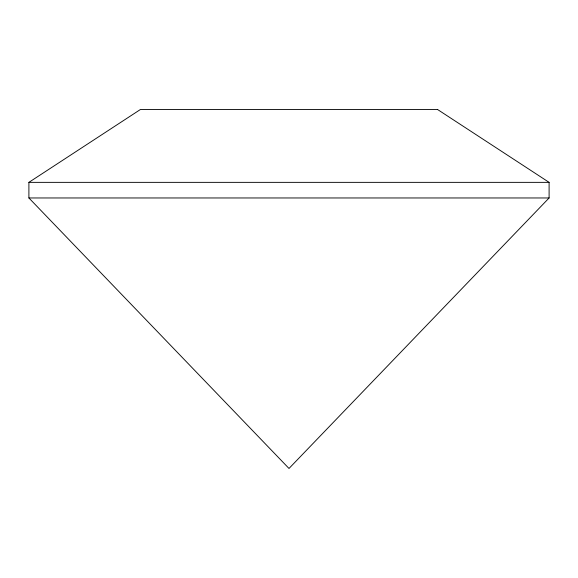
<?xml version="1.0" encoding="UTF-8"?>
<svg xmlns="http://www.w3.org/2000/svg" width="578" height="578" viewBox="0 0 578 578"><rect width="100%" height="100%" fill="white"/><g stroke="black" fill="none" stroke-linecap="round" stroke-linejoin="round"><path stroke-width="0.87" d="M437.597 109.531L549.1 182.359L549.1 197.965L289 468.469L28.9 197.965L28.9 182.359L140.375 109.531L437.625 109.531M28.9 182.359L549.1 182.359M28.9 197.965L549.1 197.965"/></g></svg>
